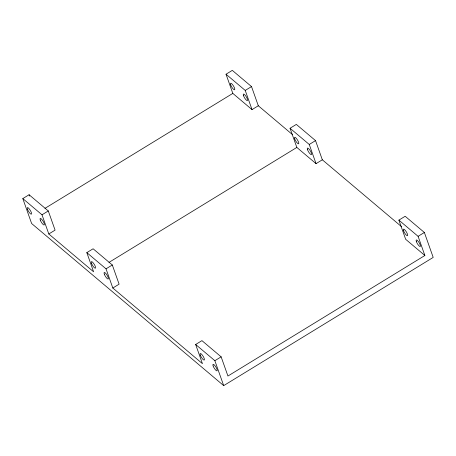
<?xml version="1.0" encoding="UTF-8"?>
<svg xmlns="http://www.w3.org/2000/svg" width="456" height="456" viewBox="0 0 456 456"><rect width="100%" height="100%" fill="white"/><g stroke="black" fill="none" stroke-linecap="round" stroke-linejoin="round"><path stroke-width="0.68" d="M22.8 198.588L29.087 194.74L48.29 210.951L55.085 230.132L48.798 233.979L42.003 214.799L22.8 198.588L31.629 223.52L223.691 385.628L433.2 257.412L424.371 232.48L405.167 216.269L398.88 220.117L405.669 239.292L424.878 255.502L227.937 376.029L221.143 356.848L201.94 340.638L195.652 344.485L202.447 363.666L112.82 288.015L106.026 268.835L86.822 252.624L93.104 248.776L112.313 264.987L119.101 284.168L112.82 288.015M258.307 105.763L252.025 109.611L232.816 93.4L226.028 74.22L232.309 70.372L251.518 86.583L258.307 105.763L292.325 134.474M44.967 208.358L232.816 93.4M42.003 214.799L48.29 210.951M226.028 74.22L245.231 90.43L251.518 86.583M322.329 159.799L316.042 163.641L296.839 147.43L290.044 128.256L296.332 124.408L315.535 140.619L322.329 159.799L401.633 226.735M108.984 262.394L296.839 147.43M106.026 268.835L112.313 264.987M290.044 128.256L309.253 144.466L315.535 140.619M195.652 344.485L214.861 360.696L221.143 356.848M398.88 220.117L418.084 236.322L424.371 232.48M48.798 233.979L93.611 271.804L86.822 252.624M418.084 236.322L424.878 255.502M309.253 144.466L316.042 163.641M245.231 90.43L252.025 109.611M214.861 360.696L223.691 385.628M29.087 194.74L29.554 196.063M243.504 95.697A3.819 1.015 58.5 0 0 247.272 100.616A3.819 1.015 58.5 0 0 245.505 95.635A3.819 1.015 58.5 0 0 243.504 95.697M230.702 84.89A3.819 1.015 58.5 0 0 234.464 89.809A3.819 1.015 58.5 0 0 232.702 84.827A3.819 1.015 58.5 0 0 230.702 84.89M416.362 241.589A3.819 1.015 58.5 0 0 420.124 246.514A3.819 1.015 58.5 0 0 418.357 241.532A3.819 1.015 58.5 0 0 416.362 241.589M403.554 230.782A3.819 1.015 58.5 0 0 407.316 235.706A3.819 1.015 58.5 0 0 405.555 230.725A3.819 1.015 58.5 0 0 403.554 230.782M307.526 149.733A3.819 1.015 58.5 0 0 311.288 154.652A3.819 1.015 58.5 0 0 309.527 149.671A3.819 1.015 58.5 0 0 307.526 149.733M294.724 138.926A3.819 1.015 58.5 0 0 298.486 143.845A3.819 1.015 58.5 0 0 296.719 138.863A3.819 1.015 58.5 0 0 294.724 138.926M91.496 263.294A3.819 1.015 58.5 0 0 95.258 268.219A3.819 1.015 58.5 0 0 93.497 263.237A3.819 1.015 58.5 0 0 91.496 263.294M104.299 274.102A3.819 1.015 58.5 0 0 108.061 279.026A3.819 1.015 58.5 0 0 106.299 274.045A3.819 1.015 58.5 0 0 104.299 274.102M27.474 209.258A3.819 1.015 58.5 0 0 31.242 214.183A3.819 1.015 58.5 0 0 29.475 209.201A3.819 1.015 58.5 0 0 27.474 209.258M40.282 220.066A3.819 1.015 58.5 0 0 44.044 224.99A3.819 1.015 58.5 0 0 42.277 220.009A3.819 1.015 58.5 0 0 40.282 220.066M213.134 365.963A3.819 1.015 58.5 0 0 216.896 370.882A3.819 1.015 58.5 0 0 215.135 365.9A3.819 1.015 58.5 0 0 213.134 365.963M200.332 355.156A3.819 1.015 58.5 0 0 204.094 360.08A3.819 1.015 58.5 0 0 202.327 355.093A3.819 1.015 58.5 0 0 200.332 355.156"/></g></svg>
